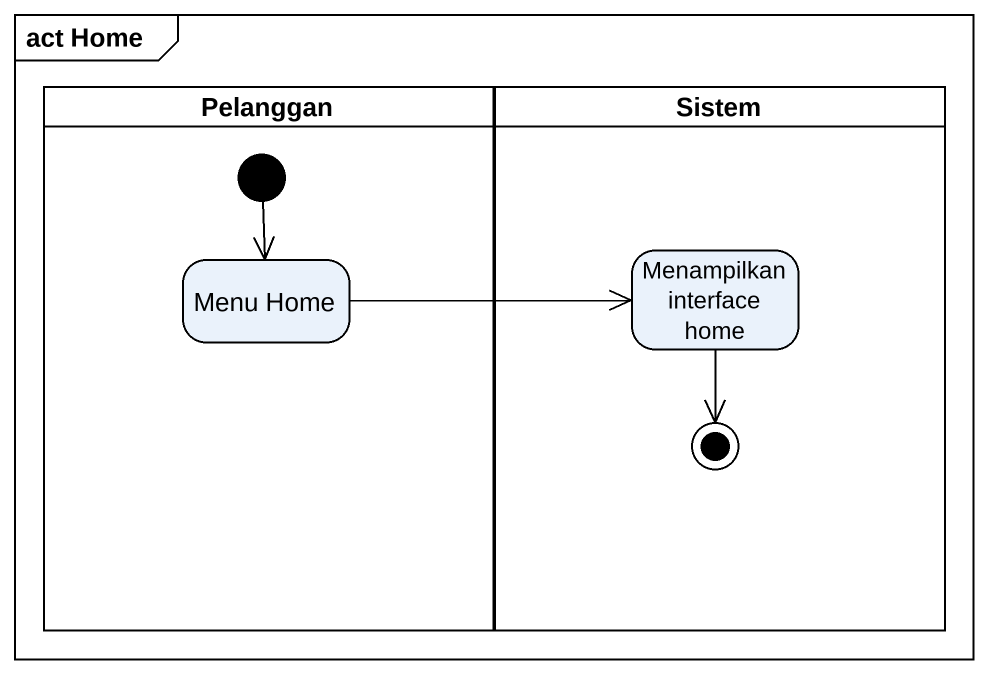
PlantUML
@startuml
mainframe act Home
hide empty description
state Pelanggan <<partition>> {
  state "Menu Home" as Menu_Home
  [*] --> Menu_Home
}
state Sistem <<partition>> {
  state "Menampilkan interface home" as Menampilkan_interface_home
  Menampilkan_interface_home --> [*]
}
Menu_Home -right-> Menampilkan_interface_home
@enduml
